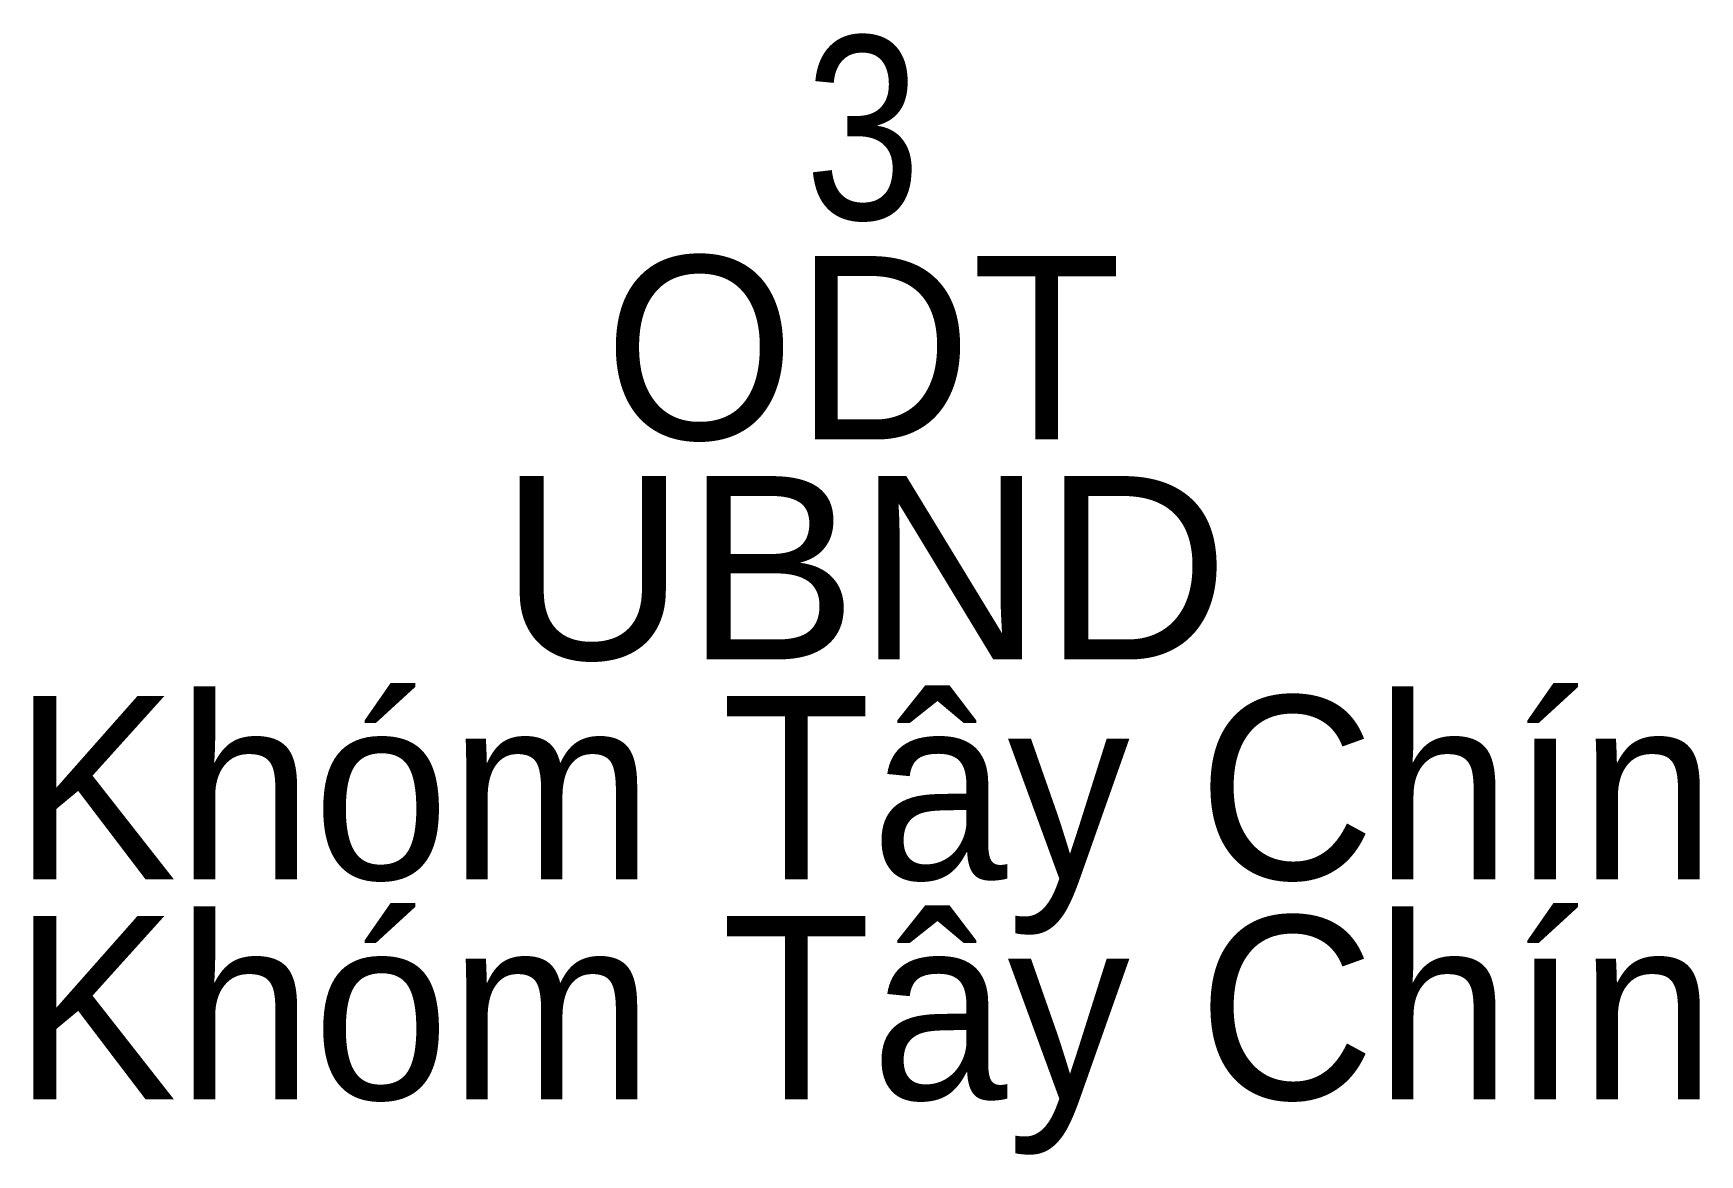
# Model space of a CAD drawing. Header units: metres. Extents: x 535887 to 536548, y 1837332 to 1837987.
# Drawn here: x 536457.96 to 536463.41, y 1837913.16 to 1837916.83 of the extents above; entities that cross this region are included whole.
import ezdxf
from ezdxf.enums import TextEntityAlignment as Align

# ---------------------------------------------------------------- set-up
doc = ezdxf.new("R2010")
doc.units = ezdxf.units.M
doc.header["$LTSCALE"] = 0.24
doc.layers.add('1', color=7, linetype='Continuous')

msp = doc.modelspace()

# ---------------------------------------------------------------- texts
at = {"layer": '1'}
for s, width, p in [('3', 0.85, (536460.675, 1837916.22)), ('UBND', 1.05, (536460.68, 1837914.78))]:
    msp.add_text(s, height=0.6, dxfattribs=dict(at, width=width)).set_placement(p, align=Align.CENTER)
for s, p in [('ODT', (536460.675, 1837915.5)), ('Khóm Tây Chín', (536460.68, 1837914.06)), ('Khóm Tây Chín', (536460.68, 1837913.34))]:
    msp.add_text(s, height=0.6, dxfattribs=at).set_placement(p, align=Align.CENTER)

doc.saveas('drawing.dxf')
